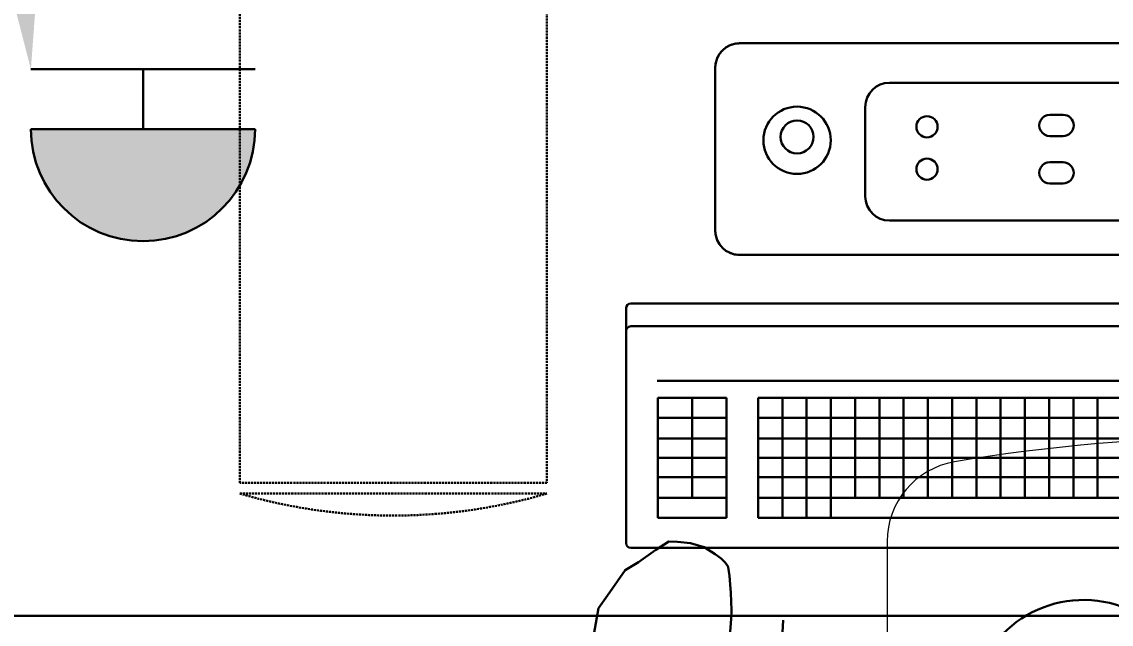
# Model space of a CAD drawing. Header units: millimetres. Extents: x 26027 to 581921, y 7230 to 233891.
# Drawn here: x 469946 to 470620, y 157125 to 157498 of the extents above; entities that cross this region are included whole.
import ezdxf
from ezdxf import colors
from ezdxf.entities.mleader import LeaderData, LeaderLine
from ezdxf.math import Vec2, Vec3

# ---------------------------------------------------------------- set-up
doc = ezdxf.new("R2010")
doc.units = ezdxf.units.MM
doc.header["$LTSCALE"] = 5
doc.linetypes.add('CACHE', pattern=[0.375, 0.25, -0.125])
doc.layers.get('0').update_dxf_attribs({"color": 252})
for name, color, linetype, lineweight in [('E-ELEC-EQPM-2', 85, 'Continuous', 30), ('GE-EQUIPMENT', 140, 'Continuous', 30), ('GE-EQUIPMENT_INSERTION', 140, 'Continuous', 30), ('GE-EQUIPMENT_LIGHT', 141, 'Continuous', 30), ('GE-EQUIPMENT_OUTLINE', 131, 'CACHE', 30), ('GE-FURNITURE', 8, 'Continuous', 30), ('Medical Equipment and Furniture', 252, 'Continuous', 0)]:
    doc.layers.add(name, color=color, linetype=linetype, lineweight=lineweight)
doc.layers.add('E-POWR', color=7, linetype='Continuous', lineweight=30, true_color=0x4e7e3e)
doc.layers.add('EXF', color=7, linetype='Continuous', lineweight=30, true_color=0x4e7e3e)
doc.styles.get("Standard").update_dxf_attribs({"font": 'calibri.ttf'})

# ---------------------------------------------------------------- blocks, each defined once
blk = doc.blocks.new('GF21018-P')
at = {"color": 0}
blk.add_line((-0.2207, 0.47563), (-0.2207, 0.0675), dxfattribs=at)
for centre, radius, start, end in [((-0.0001, -0.52948), 1.06948, 80.36712, 99.63288), ((-0.1707, 0.47563), 0.05, 99.63288, 180)]:
    blk.add_arc(centre, radius, start, end, dxfattribs=at)
blk = doc.blocks.new('GE-EUR00134')
at = {"layer": 'GE-FURNITURE'}
for p, q in [((505.38, 576.21), (523.85, 573.03)), ((523.85, 573.03), (531.65, 567.5)), ((531.65, 567.5), (547.25, 556.45)), ((547.25, 556.45), (552.32, 548.35)), ((552.32, 548.35), (559.97, 537.53)), ((559.97, 537.53), (565.04, 529.43)), ((565.04, 529.43), (564.89, 524.13)), ((564.89, 524.13), (564.09, 516.03)), ((564.09, 516.03), (561.52, 507.62)), ((561.52, 507.62), (557.34, 500.92)), ((557.34, 500.92), (554.57, 497.17)), ((552.01, 494.59), (549.29, 492.67)), ((554.57, 497.17), (552.01, 494.59)), ((429.17, 462.78), (516.41, 458.84))]:
    blk.add_line(p, q, dxfattribs=at)
for centre, radius, start, end in [((523.96, 656.55), 165.74, 249.25829, 278.75319), ((459.24, 272.98), 69.7, 309.25437, 48.99288)]:
    blk.add_arc(centre, radius, start, end, dxfattribs=at)
blk = doc.blocks.new('GE-EUR01612')
at = {"layer": 'GE-EQUIPMENT'}
for p, q in [((171.25, -245.86), (-155.93, -245.86)), ((-170.93, -260.86), (-170.93, -361.72)), ((-155.93, -376.72), (171.25, -376.72)), ((-226.16, -409.78), (-226.16, -555.05)), ((-226.16, -409.78), (-226.16, -555.05)), ((-223.16, -406.78), (242.54, -406.78)), ((-223.16, -558.05), (242.54, -558.05))]:
    blk.add_line(p, q, dxfattribs=at)
at = {"layer": 'GE-EQUIPMENT', "linetype": 'CACHE'}
blk.add_line((-465.12, -524.42), (-275.12, -524.42), dxfattribs=at)
blk.add_lwpolyline([(-465.12, -57.99), (-275.12, -57.99), (-275.12, -517.84), (-465.12, -517.84)], close=True, dxfattribs=at)
at = {"layer": 'GE-EQUIPMENT'}
for centre, radius, start, end in [((-155.93, -260.86), 15, 90, 180), ((-155.93, -361.72), 15, 180, 270), ((-223.16, -409.78), 3, 90, 180), ((-223.16, -555.05), 3, 180, 270)]:
    blk.add_arc(centre, radius, start, end, dxfattribs=at)
at = {"layer": 'GE-EQUIPMENT', "linetype": 'CACHE'}
blk.add_arc((-370.12, -198.67), 339.32, 253.74173, 286.25827, dxfattribs=at)
at = {"layer": 'GE-EQUIPMENT_LIGHT'}
for p, q in [((143.43, -270.26), (-63.16, -270.26)), ((-78.16, -285.26), (-78.16, -340.52)), ((36.08, -290.1), (44.28, -290.1)), ((36.08, -303.22), (44.28, -303.22)), ((36.08, -319.43), (44.28, -319.43)), ((36.08, -332.55), (44.28, -332.55)), ((-63.16, -355.52), (143.43, -355.52)), ((-223.16, -420.92), (242.54, -420.92)), ((-206.86, -454.67), (155.1, -454.67)), ((-206.58, -465.2), (-164, -465.2)), ((-206.58, -465.2), (-206.58, -539.31)), ((-185.29, -465.2), (-185.29, -526.96)), ((-164, -465.2), (-164, -539.31)), ((-144.41, -465.2), (155.59, -465.2)), ((-144.41, -465.2), (-144.41, -539.31)), ((-129.41, -465.2), (-129.41, -539.31)), ((-114.41, -465.2), (-114.41, -539.31)), ((-99.41, -465.2), (-99.41, -539.31)), ((-84.41, -465.2), (-84.41, -526.96)), ((-69.41, -465.2), (-69.41, -526.96)), ((-54.41, -465.2), (-54.41, -526.96)), ((-39.41, -465.2), (-39.41, -526.96)), ((-24.41, -465.2), (-24.41, -526.96)), ((-9.41, -465.2), (-9.41, -526.96)), ((5.59, -465.2), (5.59, -526.96)), ((20.59, -465.2), (20.59, -526.96)), ((35.59, -465.2), (35.59, -526.96)), ((50.59, -465.2), (50.59, -526.96)), ((65.59, -465.2), (65.59, -526.96)), ((-206.58, -477.55), (-164, -477.55)), ((-144.41, -477.55), (155.59, -477.55)), ((-206.58, -490.33), (-164, -490.33)), ((-144.41, -490.33), (155.59, -490.33)), ((-206.58, -502.25), (-164, -502.25)), ((-144.41, -502.25), (155.59, -502.25)), ((-206.58, -514.18), (-164, -514.18)), ((-144.41, -514.18), (155.59, -514.18)), ((-206.58, -526.96), (-164, -526.96)), ((-144.41, -526.96), (155.59, -526.96)), ((-206.58, -539.31), (-164, -539.31)), ((-144.41, -539.31), (155.59, -539.31))]:
    blk.add_line(p, q, dxfattribs=at)
for centre, radius in [((-120.34, -305.87), 20.82), ((-120.34, -303.78), 10.19), ((-39.97, -297.49), 6.56), ((-39.97, -323.71), 6.56)]:
    blk.add_circle(centre, radius, dxfattribs=at)
for centre, radius, start, end in [((-63.16, -285.26), 15, 90, 180), ((36.08, -296.66), 6.56, 90.00164, 270.00164), ((44.28, -296.66), 6.56, 270.00164, 90.00164), ((36.08, -325.99), 6.56, 90.00164, 270.00164), ((44.28, -325.99), 6.56, 270.00164, 90.00164), ((-63.16, -340.52), 15, 180, 270), ((-223.16, -423.92), 3, 90, 180)]:
    blk.add_arc(centre, radius, start, end, dxfattribs=at)
at = {"layer": 'GE-EQUIPMENT_OUTLINE', "linetype": 'CACHE'}
blk.add_line((-465.12, -524.42), (-275.12, -524.42), dxfattribs=at)
blk.add_lwpolyline([(-465.12, -57.99), (-275.12, -57.99), (-275.12, -517.84), (-465.12, -517.84)], close=True, dxfattribs=at)
at = {"layer": 'GE-EQUIPMENT_OUTLINE'}
blk.add_lwpolyline([(-155.93, -245.86), (171.25, -245.86, -0.414214), (186.25, -260.86), (186.25, -361.72, -0.414214), (171.25, -376.72), (-155.93, -376.72, -0.414214), (-170.93, -361.72), (-170.93, -260.86, -0.414214), (-155.93, -245.86, 14.099366)], format="xyb", dxfattribs=at)
at = {"layer": 'GE-EQUIPMENT_OUTLINE', "linetype": 'CACHE'}
blk.add_arc((-370.12, -198.67), 339.32, 253.74173, 286.25827, dxfattribs=at)
at = {"layer": 'GE-FURNITURE'}
blk.add_lwpolyline([(-609.85, 0), (608.73, 0), (608.73, -600), (-609.85, -600)], close=True, dxfattribs=at)
at = {"layer": 'GE-EQUIPMENT_INSERTION', "rotation": 90}
blk.add_blockref('GE-EUR00134', (329.82, -1119.11), dxfattribs=at)
blk = doc.blocks.new('System Emrgency Off (SEO)')
at = {"layer": 'EXF'}
h = blk.add_hatch(color=256, dxfattribs=at)
h.dxf.hatch_style = 1
edge = h.paths.add_edge_path()
edge.add_arc((0, 98.5), 185, 0, 180)
edge.add_line((-185, 98.5), (185, 98.5))
at = {"layer": 'EXF', "color": 41, "true_color": 0xf4ee51}
for p, q in [((-185, 98.5), (185, 98.5)), ((0, 0), (0, 98.5)), ((-185, 0), (185, 0))]:
    blk.add_line(p, q, dxfattribs=at)
blk.add_arc((0, 98.5), 185, 0, 180, dxfattribs=at)

msp = doc.modelspace()

# ---------------------------------------------------------------- linework, layer by layer
at = {"layer": 'Medical Equipment and Furniture', "lineweight": 20}
msp.add_line((469808.08, 157130.27, 2.36), (471363.55, 157130.27, 2.36), dxfattribs=at)

# ---------------------------------------------------------------- block references
at = {"layer": 'Medical Equipment and Furniture', "extrusion": (-8.74706e-06, -2.27027e-05, 1), "xscale": 1000.000000000002, "yscale": 1000.000000000002, "zscale": 1000.000000000002, "rotation": 359.9971679684405}
msp.add_blockref('GF21018-P', (470702.4, 156700.52, -5.33), dxfattribs=at)

# ---------------------------------------------------------------- next in the draw order: block references
at = {"layer": 'GE-EQUIPMENT_INSERTION'}
msp.add_blockref('GE-EUR01612', (470546.39, 157730.27, 2.36), dxfattribs=at)

# ---------------------------------------------------------------- next in the draw order: hatches: boundary and pattern name
at = {"layer": 'E-ELEC-EQPM-2'}
h = msp.add_hatch(dxfattribs=at)
h.set_pattern_fill('CROSS', color=85, scale=10)
h.set_pattern_definition([(0, (368880, 104830), (63.5, 63.5), [31.75, -95.25]), (90, (368895.875, 104814.125), (-63.5, 63.5), [31.75, -95.25])])
edge = h.paths.add_edge_path()
edge.add_line((457685.58, 145694.32), (457685.58, 152806.09))
edge.add_line((457685.58, 152806.09), (462487.44, 152806.09))
edge.add_line((462487.44, 152806.09), (462487.44, 145900.86))
edge.add_line((462487.44, 145900.86), (462587.44, 145901.08))
edge.add_line((462587.44, 145901.08), (462587.44, 152806.09))
edge.add_line((462587.44, 152806.09), (464555.85, 152806.09))
edge.add_line((464555.85, 152806.09), (469284.36, 152806.09))
edge.add_line((469284.36, 152806.09), (471903.68, 152806.09))
edge.add_line((471903.68, 152806.09), (471903.68, 142653.21))
edge.add_line((471903.68, 142653.21), (478231.4, 142645.85))
edge.add_line((478231.4, 142645.85), (478231.4, 142845.16))
edge.add_line((478231.4, 142845.16), (472503.68, 142845.16))
edge.add_line((472503.68, 142845.16), (472503.68, 157839.95))
edge.add_line((472503.68, 157839.95), (472503.99, 159009.18))
edge.add_line((472503.99, 159009.18), (479768.57, 159009.18))
edge.add_line((479768.57, 159009.18), (479768.57, 159109.18))
edge.add_line((479768.57, 159109.18), (472503.68, 159109.18))
edge.add_line((472503.68, 159109.18), (472503.68, 169315.57))
edge.add_line((472503.68, 169315.57), (478921.1, 169315.57))
edge.add_line((478921.1, 169315.57), (484286.41, 169315.57))
edge.add_line((484286.41, 169315.57), (484286.41, 166351.21))
edge.add_line((484286.41, 166351.21), (484486.41, 166351.21))
edge.add_line((484486.41, 166351.21), (484486.41, 169515.57))
edge.add_line((484486.41, 169515.57), (479083.84, 169515.57))
edge.add_line((479083.84, 169515.57), (479083.84, 190946.93))
edge.add_line((479083.84, 190946.93), (479083.84, 191341.64))
edge.add_line((479083.84, 191341.64), (478883.84, 191341.64))
edge.add_line((478883.84, 191341.64), (478883.84, 195124.29))
edge.add_line((478883.84, 195124.29), (477262.37, 195124.29))
edge.add_line((477262.37, 195124.29), (477262.37, 205421.18))
edge.add_line((477262.37, 205421.18), (474368.03, 205421.18))
edge.add_line((474368.03, 205421.18), (469356.92, 205421.18))
edge.add_line((469356.92, 205421.18), (469256.92, 205421.18))
edge.add_line((469256.92, 205421.18), (469256.92, 204391.28))
edge.add_line((469256.92, 204391.28), (469856.92, 204391.28))
edge.add_line((469856.92, 204391.28), (469856.92, 204821.18))
edge.add_line((469856.92, 204821.18), (471179.26, 204821.18))
edge.add_line((471179.26, 204821.18), (471179.26, 204391.28))
edge.add_line((471179.26, 204391.28), (471779.26, 204391.28))
edge.add_line((471779.26, 204391.28), (471779.26, 204821.18))
edge.add_line((471779.26, 204821.18), (476662.37, 204821.18))
edge.add_line((476662.37, 204821.18), (476662.37, 194457.56))
edge.add_line((476662.37, 194457.56), (478283.84, 194457.56))
edge.add_line((478283.84, 194457.56), (478283.84, 169915.57))
edge.add_line((478283.84, 169915.57), (471903.68, 169915.57))
edge.add_line((471903.68, 169915.57), (471903.68, 159211.95))
edge.add_line((471903.68, 159211.95), (470513.73, 159211.95))
edge.add_line((470513.73, 159211.95), (470513.73, 159111.95))
edge.add_line((470513.73, 159111.95), (471903.68, 159111.95))
edge.add_line((471903.68, 159111.95), (471903.68, 153006.09))
edge.add_line((471903.68, 153006.09), (462587.44, 153006.09))
edge.add_line((462587.44, 153006.09), (462487.44, 152906.09))
edge.add_line((462487.44, 152906.09), (457585.58, 152906.09))
edge.add_line((457585.58, 152906.09), (457585.58, 145694.32))
at = {"layer": 'EXF'}
h = msp.add_hatch(dxfattribs=at)
h.set_pattern_fill('CROSS', color=256, scale=10)
edge = h.paths.add_edge_path()
edge.add_line((464555.85, 152806.09), (469284.36, 152806.09))
edge.add_line((469284.36, 152806.09), (471903.68, 152806.09))
edge.add_line((471903.68, 152806.09), (471903.68, 142653.21))
edge.add_line((471903.68, 142653.21), (478231.4, 142645.85))
edge.add_line((478231.4, 142645.85), (478231.4, 142845.16))
edge.add_line((478231.4, 142845.16), (472503.68, 142845.16))
edge.add_line((472503.68, 142845.16), (472503.68, 157839.95))
edge.add_line((472503.68, 157839.95), (472503.99, 159009.18))
edge.add_line((472503.99, 159009.18), (479768.57, 159009.18))
edge.add_line((479768.57, 159009.18), (479768.57, 159109.18))
edge.add_line((479768.57, 159109.18), (472503.68, 159109.18))
edge.add_line((472503.68, 159109.18), (472503.68, 169315.57))
edge.add_line((472503.68, 169315.57), (478921.1, 169315.57))
edge.add_line((478921.1, 169315.57), (484286.41, 169315.57))
edge.add_line((484286.41, 169315.57), (484286.41, 166351.21))
edge.add_line((484286.41, 166351.21), (484486.41, 166351.21))
edge.add_line((484486.41, 166351.21), (484486.41, 169515.57))
edge.add_line((484486.41, 169515.57), (479083.84, 169515.57))
edge.add_line((479083.84, 169515.57), (479083.84, 190946.93))
edge.add_line((479083.84, 190946.93), (479083.84, 191341.64))
edge.add_line((479083.84, 191341.64), (478883.84, 191341.64))
edge.add_line((478883.84, 191341.64), (478883.84, 195124.29))
edge.add_line((478883.84, 195124.29), (477262.37, 195124.29))
edge.add_line((477262.37, 195124.29), (477262.37, 205421.18))
edge.add_line((477262.37, 205421.18), (474368.03, 205421.18))
edge.add_line((474368.03, 205421.18), (469356.92, 205421.18))
edge.add_line((469356.92, 205421.18), (469256.92, 205421.18))
edge.add_line((469256.92, 205421.18), (469256.92, 204391.28))
edge.add_line((469256.92, 204391.28), (469856.92, 204391.28))
edge.add_line((469856.92, 204391.28), (469856.92, 204821.18))
edge.add_line((469856.92, 204821.18), (471179.26, 204821.18))
edge.add_line((471179.26, 204821.18), (471179.26, 204391.28))
edge.add_line((471179.26, 204391.28), (471779.26, 204391.28))
edge.add_line((471779.26, 204391.28), (471779.26, 204821.18))
edge.add_line((471779.26, 204821.18), (476662.37, 204821.18))
edge.add_line((476662.37, 204821.18), (476662.37, 194457.56))
edge.add_line((476662.37, 194457.56), (478283.84, 194457.56))
edge.add_line((478283.84, 194457.56), (478283.84, 169915.57))
edge.add_line((478283.84, 169915.57), (471903.68, 169915.57))
edge.add_line((471903.68, 169915.57), (471903.68, 159211.95))
edge.add_line((471903.68, 159211.95), (470513.73, 159211.95))
edge.add_line((470513.73, 159211.95), (470513.73, 159111.95))
edge.add_line((470513.73, 159111.95), (471903.68, 159111.95))
edge.add_line((471903.68, 159111.95), (471903.68, 153006.09))
edge.add_line((471903.68, 153006.09), (462587.44, 153006.09))

# ---------------------------------------------------------------- next in the draw order: block references
at = {"layer": 'EXF', "color": 41, "true_color": 0xf4ee51, "xscale": 0.375, "yscale": 0.375, "zscale": 0.375, "rotation": 180}
msp.add_blockref('System Emrgency Off (SEO)', (470021.39, 157468.33, 2.36), dxfattribs=at)

# ---------------------------------------------------------------- next in the draw order: leaders
at = {"layer": 'E-POWR'}
ml = msp.add_multileader_mtext('Standard', dxfattribs=at)
ml.set_content('SYSTEM EMERGENCY OFF (SEO1) CONNECTED BY 3X1.5MM2 CABLE PLACED 1.50M ABOVE FLOOR', color=256)
ml.set_leader_properties()
ml.build(insert=Vec2(0, 0))
ml.multileader.update_dxf_attribs({"text_right_attachment_type": 6, "dogleg_length": 200, "arrow_head_size": 100})
ctx = ml.context
ctx.base_point, ctx.char_height, ctx.arrow_head_size, ctx.landing_gap_size, ctx.plane_origin = Vec3(470050.16, 158609.37, 2.36), 100, 100, 100, Vec3(475682.84, 156480.07, 2.36)
ctx.right_attachment = 6
notes = []
notes.append((ctx, [(0, (1, 1, 0), (469850.16, 158609.37, 2.36), (1, 0), 200, [(0, [(469952.02, 157468.33, 2.36)], 0, [])])]))
ctx.mtext.insert, ctx.mtext.width, ctx.mtext.defined_height, ctx.mtext.flow_direction = Vec3(470150.16, 158660.1, 2.36), 1716.6031, 299.4, 5
for ctx, leaders in notes:
    for number, flags, end, landing, length, lines in leaders:
        leader = LeaderData()
        leader.index, (leader.has_last_leader_line, leader.has_dogleg_vector, leader.attachment_direction) = number, flags
        leader.last_leader_point, leader.dogleg_vector, leader.dogleg_length = Vec3(end), Vec3(landing), length
        for number, points, colour, breaks in lines:
            line = LeaderLine()
            line.index, line.vertices, line.color, line.breaks = number, Vec3.list(points), colors.encode_raw_color(colour), breaks
            leader.lines.append(line)
        ctx.leaders.append(leader)

doc.saveas('drawing.dxf')
